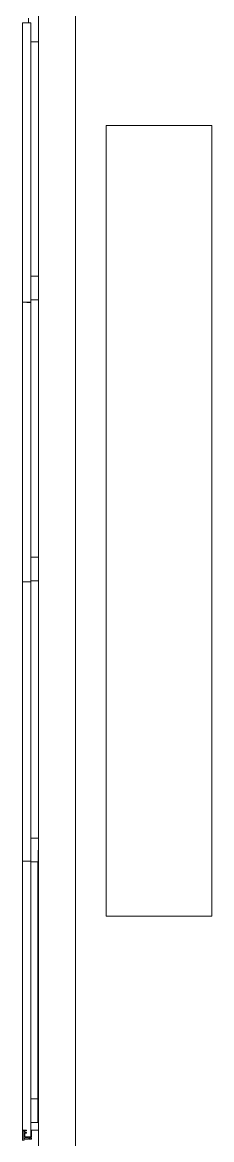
# Model space of a CAD drawing. Header units: centimetres. Extents: x -16.81 to -14.54, y 1.61 to 2.77.
# Drawn here: x -16.6455 to -16.6202, y 1.7658 to 1.9153 of the extents above; entities that cross this region are included whole.
import ezdxf

# ---------------------------------------------------------------- set-up
doc = ezdxf.new("R2010")
doc.units = ezdxf.units.CM
doc.header["$MEASUREMENT"] = 0
doc.layers.get('0').update_dxf_attribs({"lineweight": 0})
doc.layers.add('Planta$Cotas y M2', color=7, linetype='Continuous', lineweight=0)

msp = doc.modelspace()

# ---------------------------------------------------------------- linework, layer by layer
at = {"color": 18, "lineweight": 0, "true_color": 0x000000}
for p, q in [((-16.63841, 1.6549), (-16.63841, 2.51689)), ((-16.64439, 1.9152), (-16.64552, 1.9152)), ((-16.64552, 1.87781), (-16.64552, 1.9152)), ((-16.64552, 1.9152), (-16.64552, 1.76643)), ((-16.64468, 1.91583), (-16.64468, 1.9152)), ((-16.64439, 1.9152), (-16.64439, 1.87781)), ((-16.64335, 1.91619), (-16.64335, 1.76703)), ((-16.64335, 1.91267), (-16.64439, 1.91267)), ((-16.64439, 1.8813), (-16.64335, 1.8813)), ((-16.64335, 1.8813), (-16.64439, 1.8813)), ((-16.64439, 1.87781), (-16.64552, 1.87781)), ((-16.64552, 1.87781), (-16.64439, 1.87775)), ((-16.64552, 1.84042), (-16.64552, 1.87781)), ((-16.64439, 1.87814), (-16.64335, 1.87814)), ((-16.64439, 1.87775), (-16.64439, 1.87781)), ((-16.64439, 1.87775), (-16.64439, 1.84042)), ((-16.64439, 1.84371), (-16.64335, 1.84371)), ((-16.64552, 1.84042), (-16.64439, 1.84036)), ((-16.64439, 1.84042), (-16.64552, 1.84042)), ((-16.64552, 1.80302), (-16.64552, 1.84042)), ((-16.64335, 1.84054), (-16.64439, 1.84054)), ((-16.64439, 1.84036), (-16.64439, 1.84042)), ((-16.64439, 1.84036), (-16.64439, 1.80302)), ((-16.64338, 1.80611), (-16.64439, 1.80611)), ((-16.64339, 1.80294), (-16.64338, 1.80611)), ((-16.64439, 1.80302), (-16.64552, 1.80302)), ((-16.64552, 1.80302), (-16.64439, 1.80296)), ((-16.64552, 1.76563), (-16.64552, 1.80302)), ((-16.64439, 1.80296), (-16.64439, 1.80302)), ((-16.64439, 1.80296), (-16.64439, 1.76613)), ((-16.64439, 1.80295), (-16.64339, 1.80294)), ((-16.64439, 1.80295), (-16.64346, 1.80295)), ((-16.64346, 1.80295), (-16.64346, 1.77122)), ((-16.64346, 1.77122), (-16.64439, 1.77122)), ((-16.64346, 1.77122), (-16.64439, 1.77122)), ((-16.64347, 1.76805), (-16.64346, 1.77122)), ((-16.64347, 1.76805), (-16.64439, 1.76805)), ((-16.64541, 1.76704), (-16.64498, 1.76704)), ((-16.64541, 1.76693), (-16.64541, 1.76704)), ((-16.64531, 1.76693), (-16.64541, 1.76693)), ((-16.64531, 1.76562), (-16.64531, 1.76693)), ((-16.64521, 1.76581), (-16.6452, 1.76602)), ((-16.64478, 1.76581), (-16.64521, 1.76581)), ((-16.6452, 1.76672), (-16.6452, 1.76693)), ((-16.6452, 1.76693), (-16.64498, 1.76693)), ((-16.6452, 1.76672), (-16.64498, 1.76672)), ((-16.6452, 1.76613), (-16.6452, 1.76661)), ((-16.6452, 1.76661), (-16.64498, 1.76661)), ((-16.6452, 1.76613), (-16.64439, 1.76613)), ((-16.64478, 1.76602), (-16.6452, 1.76602)), ((-16.64498, 1.76693), (-16.64498, 1.76704)), ((-16.64498, 1.76672), (-16.64498, 1.76661)), ((-16.64477, 1.76602), (-16.64478, 1.76602)), ((-16.64478, 1.76581), (-16.64477, 1.76581)), ((-16.64476, 1.76602), (-16.64477, 1.76602)), ((-16.64477, 1.76581), (-16.64476, 1.76581)), ((-16.64476, 1.76602), (-16.64476, 1.76602)), ((-16.64475, 1.76602), (-16.64476, 1.76602)), ((-16.64476, 1.76581), (-16.64475, 1.76582)), ((-16.64476, 1.76581), (-16.64476, 1.76581)), ((-16.64474, 1.76602), (-16.64475, 1.76602)), ((-16.64475, 1.76582), (-16.64474, 1.76582)), ((-16.64474, 1.76602), (-16.64474, 1.76602)), ((-16.64473, 1.76601), (-16.64474, 1.76602)), ((-16.64474, 1.76582), (-16.64473, 1.76582)), ((-16.64474, 1.76582), (-16.64474, 1.76582)), ((-16.64473, 1.76601), (-16.64473, 1.76601)), ((-16.64472, 1.76601), (-16.64473, 1.76601)), ((-16.64473, 1.76583), (-16.64472, 1.76583)), ((-16.64473, 1.76582), (-16.64473, 1.76583)), ((-16.64471, 1.766), (-16.64472, 1.76601)), ((-16.64472, 1.76583), (-16.64471, 1.76583)), ((-16.64471, 1.766), (-16.64471, 1.766)), ((-16.6447, 1.76599), (-16.64471, 1.766)), ((-16.64471, 1.76584), (-16.6447, 1.76584)), ((-16.64471, 1.76583), (-16.64471, 1.76584)), ((-16.6447, 1.76599), (-16.6447, 1.76599)), ((-16.6447, 1.76598), (-16.6447, 1.76599)), ((-16.64469, 1.76598), (-16.6447, 1.76598)), ((-16.6447, 1.76585), (-16.64469, 1.76586)), ((-16.6447, 1.76585), (-16.6447, 1.76585)), ((-16.6447, 1.76584), (-16.6447, 1.76585)), ((-16.64469, 1.76597), (-16.64469, 1.76598)), ((-16.64468, 1.76597), (-16.64469, 1.76597)), ((-16.64469, 1.76586), (-16.64468, 1.76587)), ((-16.64469, 1.76586), (-16.64469, 1.76586)), ((-16.64468, 1.76596), (-16.64468, 1.76597)), ((-16.64468, 1.76595), (-16.64468, 1.76596)), ((-16.64468, 1.76595), (-16.64468, 1.76595)), ((-16.64467, 1.76594), (-16.64468, 1.76595)), ((-16.64468, 1.76589), (-16.64467, 1.76589)), ((-16.64468, 1.76588), (-16.64468, 1.76589)), ((-16.64468, 1.76588), (-16.64468, 1.76588)), ((-16.64468, 1.76587), (-16.64468, 1.76588)), ((-16.64467, 1.76593), (-16.64467, 1.76594)), ((-16.64467, 1.76593), (-16.64467, 1.76593)), ((-16.64467, 1.76592), (-16.64467, 1.76593)), ((-16.64467, 1.76591), (-16.64467, 1.76592)), ((-16.64467, 1.76591), (-16.64467, 1.76591)), ((-16.64467, 1.7659), (-16.64467, 1.76591)), ((-16.64467, 1.76589), (-16.64467, 1.7659)), ((-16.6446, 1.76601), (-16.6446, 1.76602)), ((-16.64439, 1.76602), (-16.6446, 1.76602)), ((-16.64459, 1.766), (-16.6446, 1.76601)), ((-16.6446, 1.76582), (-16.64459, 1.76583)), ((-16.6446, 1.76581), (-16.6446, 1.76582)), ((-16.64439, 1.76581), (-16.6446, 1.76581)), ((-16.64458, 1.76599), (-16.64459, 1.766)), ((-16.64459, 1.76583), (-16.64458, 1.76584)), ((-16.64458, 1.76598), (-16.64458, 1.76599)), ((-16.64458, 1.76597), (-16.64458, 1.76598)), ((-16.64457, 1.76596), (-16.64458, 1.76597)), ((-16.64458, 1.76586), (-16.64457, 1.76587)), ((-16.64458, 1.76585), (-16.64458, 1.76586)), ((-16.64458, 1.76584), (-16.64458, 1.76585)), ((-16.64457, 1.76595), (-16.64457, 1.76596)), ((-16.64457, 1.76594), (-16.64457, 1.76595)), ((-16.64457, 1.76593), (-16.64457, 1.76594)), ((-16.64457, 1.76592), (-16.64457, 1.76593)), ((-16.64457, 1.76591), (-16.64457, 1.76592)), ((-16.64457, 1.7659), (-16.64457, 1.76591)), ((-16.64457, 1.76588), (-16.64457, 1.7659)), ((-16.64457, 1.76587), (-16.64457, 1.76588)), ((-16.64428, 1.76703), (-16.64439, 1.76707)), ((-16.64439, 1.76656), (-16.64429, 1.76661)), ((-16.64439, 1.76613), (-16.64429, 1.76613)), ((-16.64439, 1.76581), (-16.64439, 1.76602)), ((-16.64429, 1.76602), (-16.64439, 1.76602)), ((-16.64429, 1.76602), (-16.64439, 1.76602)), ((-16.64429, 1.76581), (-16.64439, 1.76581)), ((-16.64429, 1.76703), (-16.64429, 1.76613)), ((-16.64335, 1.76703), (-16.64429, 1.76703)), ((-16.64429, 1.76581), (-16.64429, 1.76602)), ((-16.64335, 1.76703), (-16.64335, 1.7648))]:
    msp.add_line(p, q, dxfattribs=at)
at = {"layer": 'Planta$Cotas y M2', "color": 18, "lineweight": 0, "true_color": 0x000000}
msp.add_lwpolyline([(-16.63432, 1.90148), (-16.63432, 1.79565), (-16.6202, 1.79565), (-16.6202, 1.90148)], close=True, dxfattribs=at)

doc.saveas('drawing.dxf')
